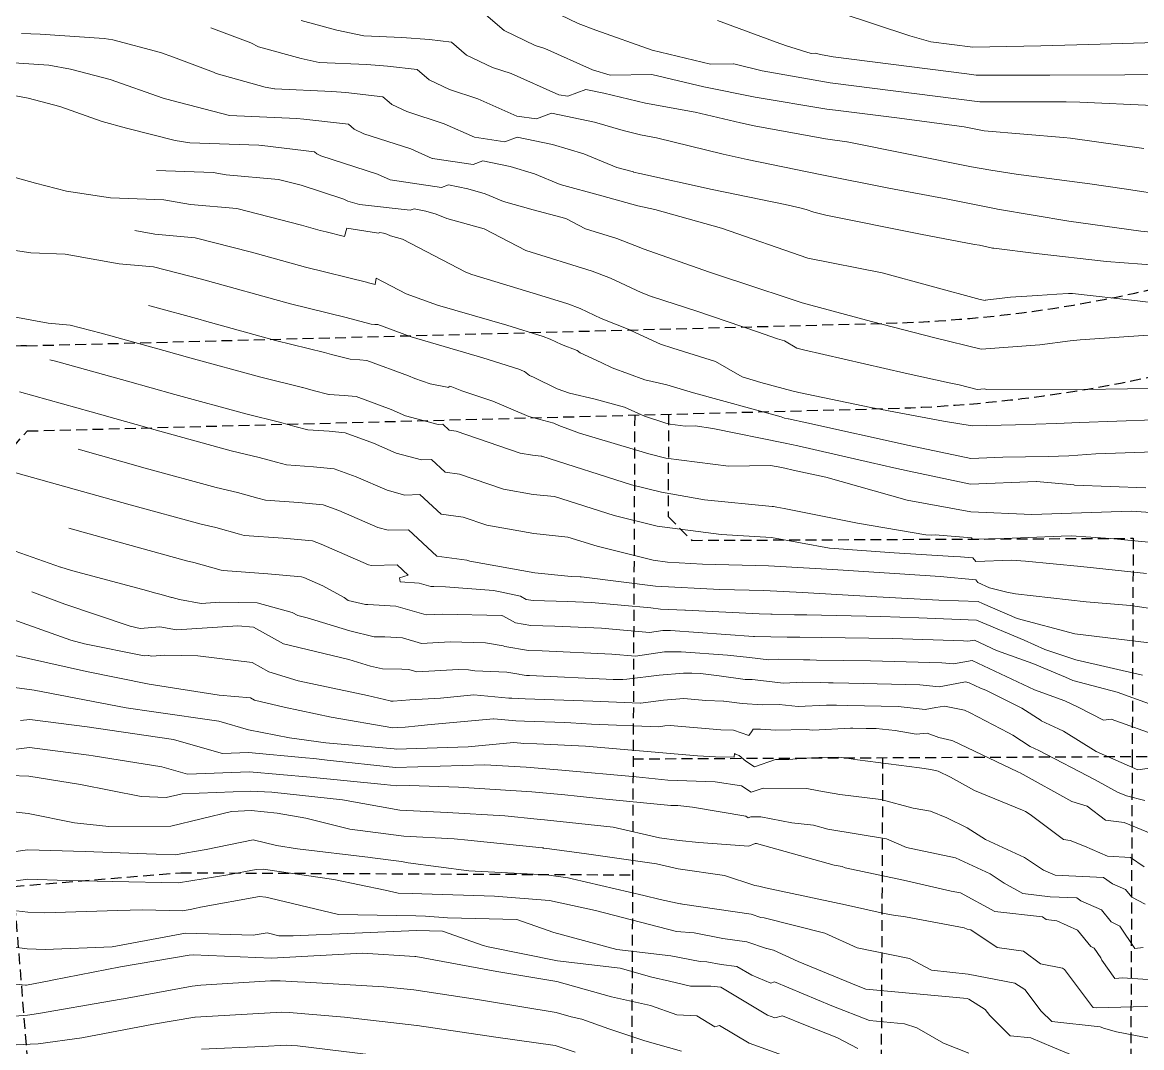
# Model space of a CAD drawing. Header units: metres. Extents: x 5688 to 19740, y -52 to 3406.
# Drawn here: x 7995.3 to 8323.5, y 1435.2 to 1735.9 of the extents above; entities that cross this region are included whole.
import ezdxf

# ---------------------------------------------------------------- set-up
doc = ezdxf.new("R2010")
doc.units = ezdxf.units.M
doc.linetypes.add('HIDDEN', pattern=[9.525, 6.35, -3.175])
doc.layers.add('Contours', color=7, linetype='Continuous')
doc.layers.add('LINES', color=7, linetype='Continuous')

# ---------------------------------------------------------------- blocks, each defined once
blk = doc.blocks.new('CONTOURS-CG')
at = {"layer": 'Contours', "color": 253, "lineweight": 9, "true_color": 0xa1a3a5}
for points, elevation in [([(32050.36, 556.49), (32070.78, 549.7), (32076.93, 548), (32089.22, 546.44), (32109.15, 546.8), (32123.25, 547.17), (32146.24, 547.92), (32146.3, 547.91), (32157.43, 547.19), (32179.17, 545.6), (32200.91, 543.96), (32221.66, 542.08), (32223.28, 541.83), (32244.17, 538.84), (32244.21, 538.83), (32265.1, 534.76), (32274, 533), (32287.99, 530.2), (32296.03, 529.33), (32318.37, 528.16), (32334.97, 526.63), (32340.06, 525.52), (32356.83, 520.66), (32383.46, 514.82)], 1429.5), ([(32141.99, 529.32), (32120.56, 530.3), (32116.6, 530.38), (32091.28, 530.35), (32091.27, 530.35), (32047.34, 535.91), (32027.46, 539.5), (32019.12, 541.51), (32019.06, 541.51), (32012.32, 541.4), (32012.32, 541.4), (31995.23, 545.57), (31978.66, 551.44), (31973.53, 553.36), (31973.5, 553.37), (31962.77, 558.55)], 1430.5), ([(32146.38, 502.92), (32133.57, 504.89), (32123.5, 506.29), (32101.89, 509.18), (32094.53, 510.31), (32094.53, 510.31), (32088.85, 511.34), (32052.33, 518.64), (32052.31, 518.65), (32045.98, 519.49), (32025.08, 523.33), (32021.1, 524.18), (32007.79, 527.38), (32007.79, 527.38), (31993.2, 530.01), (31981.06, 532.92), (31975.74, 534.01), (31970.49, 532.04), (31967.86, 532.43), (31953.87, 538.64), (31948.36, 540.43), (31948.36, 540.44), (31940.8, 544.08), (31936.37, 547.88), (31936.36, 547.89), (31929.88, 548.65), (31921.83, 549.21), (31910.69, 549.73), (31902.7, 551.35), (31892.23, 554.24)], 1431.5), ([(32149.11, 482), (32128.41, 483.53), (32107.8, 485.87), (32095.37, 487.44), (32095.03, 487.49), (32091.13, 488.29), (32089.68, 488.58), (32073.86, 491.6), (32046.09, 497.16), (32042.6, 497.99), (32040.3, 498.79), (32038.53, 499.29), (32034.15, 500.23), (32012.81, 504.69), (31991.54, 509.35), (31989.73, 509.79), (31989.69, 509.8), (31984.83, 511.13), (31975.14, 515.17), (31965.95, 517.9), (31955.61, 520.02), (31951.98, 518.66), (31943.11, 519.97), (31934.24, 523.91), (31923.22, 527.5), (31923.22, 527.5), (31918.83, 529.62), (31918.05, 530.29), (31916.27, 531.82), (31916.25, 531.82), (31905.35, 533.11), (31901.27, 533.39), (31884.53, 534.16), (31884.42, 534.18), (31881.76, 534.72), (31867.31, 538.7), (31866.62, 539.08), (31854.8, 543.48), (31851.01, 544.81), (31837.04, 548.52), (31834.51, 549), (31815.71, 550.23), (31810.32, 550.44)], 1432.5), ([(31802.12, 533.33), (31812.23, 531.44), (31821.51, 528.97), (31833.93, 524.64), (31841.02, 522.68), (31855.35, 518.99), (31859.65, 518.34), (31879.85, 517.62), (31880.72, 517.58), (31880.81, 517.57), (31896.15, 515.76), (31896.86, 515.15), (31898.08, 514.56), (31914.61, 509.18), (31918.35, 507.52), (31918.37, 507.51), (31933.47, 505.28), (31935.47, 506.03), (31935.47, 506.03), (31941.19, 504.86), (31946.27, 503.35), (31951.63, 501.11), (31951.63, 501.11), (31960.33, 498.73), (31969.92, 496.11), (31975.64, 493.14), (31984.81, 490.28), (31991.83, 487.59), (31992.59, 487.23), (32011.97, 480.45), (32027.08, 475.41), (32032.46, 473.68), (32039.18, 471.41), (32059.5, 465.96), (32078.09, 461.19), (32091.66, 457.82), (32108.88, 459.07), (32117.73, 460.3), (32120.71, 460.59), (32142.12, 462.07)], 1433.5), ([(32142.24, 437.11), (32120.56, 436.35), (32113.62, 436.08), (32101.69, 435.65), (32088.99, 435.3), (32080.58, 436.75), (32059.33, 440.73), (32038.16, 445.13), (32036.19, 445.59), (32027.1, 448.09), (32021.54, 449.75), (32013.79, 454.25), (32001.22, 458.08), (31997.59, 459.34), (31988.91, 463.28), (31988.61, 463.52), (31980.28, 466.87), (31974.13, 469.73), (31974.13, 469.73), (31970.45, 471.14), (31962.51, 473.62), (31942.27, 479.76), (31940.59, 480.44), (31940.59, 480.45), (31921.94, 490.14), (31921.94, 490.14), (31918.43, 491.1), (31917.41, 491.53), (31916.43, 491.82), (31915.34, 492.04), (31914.95, 491.9), (31905.64, 493.28), (31904.97, 490.9), (31904.97, 490.9), (31899.62, 492.2), (31897.86, 492.66), (31892.4, 494.17), (31873.38, 499.07), (31859.83, 500.23), (31851.98, 501.66), (31851.98, 501.66), (31836.35, 502.22), (31823.47, 504.18), (31814.34, 506.53), (31798.14, 510.99)], 1434.5), ([(32139.96, 417.15), (32119.02, 417.99), (32118.86, 418), (32107.84, 419.05), (32107.83, 419.05), (32088.57, 418.19), (32088.57, 418.19), (32070.59, 422.06), (32066.02, 423.07), (32059.26, 424.59), (32037.95, 429.44), (32034.18, 430.24), (32034.17, 430.24), (32013.03, 434.56), (32007.76, 435.35), (32004.83, 435.29), (32000.43, 435.86), (31999.23, 436.16), (31992.93, 438.15), (31987.04, 440.87), (31987.04, 440.87), (31978.44, 443.16), (31970.96, 444.89), (31970.93, 444.9), (31967.37, 446.2), (31960.43, 449.6), (31959.24, 450.14), (31957.77, 451.3), (31957.76, 451.3), (31956.99, 451.61), (31956.42, 451.88), (31956.08, 452.01), (31945.52, 455.3), (31924.5, 461.45), (31924.49, 461.46), (31914.79, 465.03), (31914.76, 465.04), (31913.92, 465.11), (31912.83, 465.19), (31912.82, 465.19), (31906.58, 466.79), (31905.46, 467.1), (31889.14, 471.13), (31889.14, 471.13), (31863.03, 478.36), (31848.96, 481.99), (31838.95, 482.84), (31823.04, 485.73), (31823.04, 485.73), (31813.06, 486.09), (31792.9, 489.09)], 1435.5), ([(32144.8, 400.85), (32129.57, 402.34), (32118.06, 403.13), (32115.13, 403.03), (32098.45, 402.29), (32089.12, 402.14), (32088.81, 402.51), (32078.16, 403.33), (32077.12, 403.28), (32075.44, 403.39), (32055.36, 406.83), (32035.37, 410.77), (32033.9, 411.06), (32031.73, 411.46), (32031.73, 411.46), (32030.8, 411.72), (32030.4, 411.71), (32030.4, 411.71), (32010.55, 413.66), (31997.95, 415.89), (31989.13, 418.09), (31962.8, 426.43), (31962.62, 426.47), (31962.61, 426.47), (31960.06, 426.74), (31956.53, 427.36), (31937.7, 433.76), (31937.7, 433.76), (31935.71, 434.04), (31933.81, 435.79), (31933.81, 435.79), (31932.45, 435.76), (31922.86, 438.27), (31918.65, 440.12), (31908.36, 443.91), (31904.93, 444.2), (31900.46, 444.53), (31900.42, 444.54), (31895.79, 445.72), (31892.72, 446.56), (31892.71, 446.56), (31880.43, 449.6), (31880.43, 449.6), (31859.6, 455.32), (31851.97, 457.48), (31833.65, 462.55), (31824.54, 464.9), (31818.06, 465.46), (31794.11, 469.81)], 1436.5), ([(32154.55, 379.82), (32135.4, 382.61), (32122.42, 383.72), (32101.69, 386.06), (32099.22, 386.53), (32094.12, 387.87), (32090.68, 389.38), (32090.05, 390.18), (32079.68, 391.17), (32069.29, 391.87), (32048.19, 393.23), (32029.29, 394.25), (32009.96, 394.75), (32009.96, 394.75), (31999.67, 395.39), (31995.46, 395.93), (31979.02, 400.02), (31970.51, 402.72), (31970.49, 402.72), (31960.52, 403.77), (31946.67, 406.21), (31939.8, 408.55), (31939.8, 408.55), (31933.29, 409.44), (31927.1, 415.16), (31927.1, 415.16), (31922.68, 415.06), (31917.46, 416.43), (31908.41, 420.4), (31901.96, 422.78), (31895.94, 423.29), (31888.02, 423.88), (31885.01, 424.66), (31879.97, 426.03), (31879.96, 426.03), (31871.72, 428.06), (31871.72, 428.06), (31850.87, 433.74), (31830.69, 439.43), (31809.66, 445.3)], 1437.5), ([(32138.99, 362.21), (32119.42, 366.74), (32110.37, 369.75), (32104.22, 372.45), (32090.28, 378.32), (32073.34, 379.06), (32062.27, 379.4), (32040.52, 379.87), (32036.96, 379.94), (32030.38, 380.08), (32029.99, 380.09), (32026.54, 380.16), (32005.01, 381.24), (32004.79, 381.25), (31997.66, 381.61), (31997.65, 381.61), (31994.8, 381.98), (31977.37, 383.52), (31970.35, 383.83), (31960.28, 384.12), (31958.27, 384.45), (31956.61, 385.39), (31950.64, 386.65), (31948.65, 387.06), (31934.57, 388.15), (31931.21, 388.24), (31930.32, 388.19), (31926.89, 389.18), (31921.26, 389.55), (31921.07, 390.73), (31923.62, 391.55), (31920.39, 394.53), (31912.9, 394.36), (31912.06, 394.58), (31898.18, 400.68), (31895.56, 401.65), (31886.95, 402.39), (31875.61, 403.23), (31874.22, 403.59), (31867.22, 405.49), (31867.22, 405.49), (31863, 406.53), (31863, 406.53), (31842.15, 412.18), (31789.63, 426.86)], 1438.5), ([(32144.55, 343.99), (32129.76, 349.35), (32127.55, 349.03), (32127.54, 349.03), (32120.1, 352.88), (32116.22, 354.7), (32107.32, 357.9), (32107.32, 357.9), (32088.98, 366.51), (32083.56, 365.5), (32080.1, 365.86), (32059.25, 366.46), (32043.41, 366.65), (32041.4, 366.69), (32039.61, 366.73), (32032.19, 366.87), (32029.43, 366.72), (32023.73, 367.39), (32017.28, 368.12), (32003.68, 369.07), (31998.77, 369.04), (31990.26, 367.81), (31990.26, 367.81), (31983.34, 368.42), (31962.96, 369.33), (31958.98, 369.44), (31951.97, 370.59), (31951.49, 370.86), (31946.36, 371.73), (31936, 371.99), (31927.56, 371.54), (31921.96, 373.15), (31916.8, 373.46), (31913.64, 373.48), (31906.57, 375.19), (31894.04, 379.03), (31894.04, 379.03), (31891.28, 379.69), (31889.59, 380.63), (31879.41, 383.39), (31868.39, 383.62), (31862.95, 383.28), (31862.93, 383.28), (31856.59, 384.38), (31854.47, 384.96), (31854.29, 385), (31851.2, 385.86), (31849.7, 386.28), (31845.86, 387.32), (31824.93, 392.89), (31821.76, 393.86), (31821.72, 393.87), (31793.37, 403.84)], 1439.5), ([(32139.63, 325.43), (32134.3, 326.82), (32131.63, 327.94), (32125.11, 331.55), (32108.59, 340.1), (32106.07, 341.28), (32100.95, 344.6), (32099.66, 345.27), (32088.46, 351.16), (32088.43, 351.18), (32086.78, 351.94), (32080.94, 353.1), (32078.41, 352.75), (32075.21, 352.15), (32067.29, 352.98), (32052.42, 353.29), (32049.23, 353.38), (32049.22, 353.38), (32046.31, 353.43), (32038, 352.98), (32037.99, 352.98), (32032.44, 353.63), (32027.52, 353.5), (32021.63, 353.88), (32016.16, 354.64), (32016.15, 354.64), (32010.94, 354.76), (32004.46, 355.33), (32004.44, 355.33), (31998.54, 354.85), (31991.77, 354), (31991.71, 354), (31977.8, 354.64), (31957.97, 355.31), (31954, 355.46), (31953.79, 355.5), (31953.14, 355.52), (31942.89, 356.42), (31942.86, 356.42), (31933.1, 355.51), (31924.14, 354.95), (31919.26, 354.59), (31918.67, 354.59), (31918.58, 354.61), (31918.42, 354.66), (31911.75, 356.26), (31891.35, 360.51), (31882.84, 363.17), (31882.83, 363.17), (31877.89, 365.92), (31877.88, 365.92), (31861.93, 367.88), (31852.22, 368.06), (31848.48, 367.83), (31848.47, 367.83), (31847.47, 368.01), (31847.46, 368.01), (31846.28, 367.9), (31846.27, 367.9), (31828.75, 371.39), (31824.71, 372.52), (31807.7, 378.5)], 1440.5), ([(32139.49, 305.98), (32135.4, 308.78), (32128.73, 309.1), (32121.99, 312.05), (32117.79, 313.77), (32115.76, 314.03), (32106.06, 321.35), (32104.68, 322.22), (32103.74, 322.67), (32089.71, 328.4), (32089.71, 328.4), (32082.68, 332.29), (32079.02, 334.03), (32076.95, 334.53), (32073.62, 335.01), (32055.42, 337.34), (32055.41, 337.34), (32051.55, 338), (32051.53, 338), (32049.77, 338.12), (32044.07, 338.06), (32038.82, 337.77), (32035.25, 337.49), (32031.34, 337.53), (32025.15, 335.32), (32022.67, 336.97), (32020.68, 338.61), (32019.61, 339), (32019.37, 339.27), (32019.22, 338.17), (32013.72, 338.22), (32008.48, 338.53), (31975.62, 341.43), (31961.4, 342.08), (31957.49, 342.22), (31956.66, 342.25), (31954.5, 342.43), (31941.25, 341.19), (31920.17, 340.54), (31919.56, 340.57), (31899.53, 342.33), (31888.87, 343.86), (31876.87, 346.14), (31868.1, 348.68), (31868.1, 348.68), (31849.1, 351.42), (31840.96, 352.61), (31814.03, 357.83), (31814.02, 357.83), (31806.1, 358.89)], 1441.5), ([(32139.18, 282.36), (32136.72, 282.06), (32132.31, 288.61), (32129.79, 289.91), (32126.93, 293.4), (32126.93, 293.4), (32120.92, 296.06), (32119.72, 296.88), (32111.87, 297.25), (32103.83, 298.19), (32098.37, 301.17), (32094.28, 303.94), (32094.27, 303.94), (32084.17, 308.63), (32069.77, 311.72), (32063.87, 314.2), (32063.87, 314.2), (32046.68, 317.03), (32042.47, 318.21), (32042.47, 318.21), (32036.14, 318.91), (32027.03, 320.67), (32027.02, 320.67), (32024.14, 320.7), (32023.35, 320.42), (32022.7, 320.85), (32006.99, 323.54), (32002.68, 323.95), (32000.66, 324.01), (31979.68, 326.04), (31973.24, 326.74), (31969.56, 327.11), (31959.88, 327.98), (31938.44, 329.41), (31924, 329.89), (31920.31, 329.79), (31920.31, 329.79), (31916.59, 330.18), (31894.89, 332.34), (31877.1, 333.87), (31858.93, 333.21), (31858.92, 333.21), (31851.39, 335.33), (31831.26, 338.57), (31830.01, 338.75), (31812.66, 341.02), (31799.44, 339.3)], 1442.5), ([(32144.77, 538.36), (32133.76, 538.29), (32111.83, 538.2), (32090.15, 538.22), (32087.41, 538.57), (32048.28, 543.58), (32044.59, 544.24), (32043.03, 544.62), (32041.78, 544.59), (32041.78, 544.6), (32034.55, 546.82), (32031.59, 547.89), (32014.32, 554.27)], 1430), ([(32150.57, 265.33), (32125.51, 264.62), (32125.49, 264.62), (32124.5, 264.73), (32124.3, 264.93), (32116.13, 275.85), (32116.13, 275.85), (32115.47, 276.27), (32109.07, 277.51), (32109.07, 277.51), (32104.08, 281.27), (32104.08, 281.27), (32096.39, 282.3), (32088.66, 287.55), (32088.66, 287.55), (32087.51, 287.69), (32086.68, 288.14), (32069.52, 291.35), (32065.99, 291.81), (32063.17, 292.32), (32051.89, 294.84), (32028.46, 299.85), (32028.43, 299.86), (32027.23, 300.18), (32027.04, 300.24), (32025.29, 300.55), (32016.41, 303.49), (32016.41, 303.49), (32002.85, 305.37), (31996.49, 306.85), (31975.97, 309.86), (31965.05, 311.28), (31963.38, 311.52), (31963.22, 311.56), (31962.95, 311.58), (31941.13, 313.83), (31937.1, 314.2), (31922.39, 315.04), (31922.39, 315.04), (31906.56, 317.05), (31893.62, 320.28), (31885.27, 321.77), (31877.57, 322.49), (31871.88, 322.28), (31854.06, 317.93), (31854.06, 317.93), (31835.89, 317.86), (31825.86, 318.93), (31812.2, 321.67), (31804.46, 322.52)], 1443.5), ([(32139.38, 516.67), (32117.86, 519.73), (32115.8, 519.96), (32115.79, 519.96), (32092.51, 521.86), (32092.51, 521.86), (32086.65, 523.03), (32067.73, 525.56), (32048.99, 527.91), (32046.4, 528.24), (32025.4, 531.72), (32010.33, 534.76), (31995.12, 538.41), (31995.09, 538.41), (31982.86, 538.2), (31982.86, 538.2), (31977.69, 539.79), (31963.69, 546.01), (31960.93, 546.9), (31960.93, 546.9), (31951.79, 551.32), (31946.42, 555.91)], 1431), ([(31803.56, 542.13), (31818.32, 541.17), (31824.64, 539.98), (31836.26, 536.89), (31851.82, 531.46), (31854.36, 530.76), (31871.29, 526.4), (31871.29, 526.4), (31890.99, 525.49), (31893.08, 525.34), (31906.2, 523.79), (31907.85, 522.38), (31910.65, 521.03), (31924.42, 516.55), (31930.73, 513.75), (31930.74, 513.74), (31942.72, 511.97), (31945.54, 513.03), (31945.54, 513.03), (31953.57, 511.38), (31960.71, 509.26), (31968.23, 506.12), (31968.23, 506.12), (31980.48, 502.77), (31991, 499.89), (31996.02, 498.81), (31996.02, 498.81), (32015.54, 493.3), (32040.84, 484.55), (32040.84, 484.54), (32062.61, 480.19), (32091.36, 472.41), (32091.36, 472.41), (32092.81, 472.14), (32092.83, 472.24), (32100.23, 473.04), (32108.13, 473.62), (32113.82, 473.99), (32117.31, 474.18), (32118.41, 474.2), (32137.54, 472.01), (32151.73, 470.21)], 1433), ([(32147.42, 491.54), (32138.46, 492.45), (32117.39, 495.35), (32096.41, 498.92), (32096.06, 498.98), (32081.89, 501.87), (32064.6, 505.02), (32044.43, 509.05), (32023.02, 513.47), (32016.04, 515.01), (31996.44, 519.84), (31996.44, 519.84), (31991.78, 520.72), (31986.66, 521.95), (31978.33, 524.43), (31978.33, 524.43), (31965.67, 527.02), (31961.24, 525.35), (31955.49, 526.2), (31944.06, 531.28), (31935.79, 533.97), (31935.79, 533.97), (31929.82, 536.85), (31926.32, 539.85), (31926.31, 539.86), (31917.62, 540.88), (31911.55, 541.3), (31897.59, 541.95), (31897.56, 541.95), (31892.23, 543.04), (31879.77, 546.47), (31877.52, 547.71), (31865.78, 552.08)], 1432), ([(32130.18, 245.9), (32112.67, 253.12), (32106.24, 255.81), (32100.22, 256.44), (32100.21, 256.45), (32094.19, 262.42), (32092.88, 264.16), (32088.03, 267.2), (32087.6, 267.34), (32057.88, 270.08), (32057.88, 270.08), (32055.57, 270.99), (32038.02, 278.26), (32030.8, 281.54), (32028.86, 282.03), (32028.75, 282.04), (32022.91, 283.99), (32022.91, 283.99), (32015.91, 285), (32007.47, 286.61), (32007.46, 286.61), (32002.3, 287.04), (32002.29, 287.04), (31978.53, 293.24), (31965.11, 296.11), (31948.97, 297.36), (31927.61, 298.1), (31924.94, 298.16), (31920.68, 298.23), (31916.9, 299.13), (31901.81, 302.31), (31881.13, 305.28), (31879.1, 305.25), (31870.79, 303.7), (31856.34, 301.34), (31836.9, 301.66), (31823.57, 302.03), (31812.17, 302.42), (31808.61, 301.93)], 1444.5), ([(32140.92, 446.32), (32115.45, 445.88), (32093.25, 445.98), (32092.6, 446.21), (32090.53, 446.01), (32085.24, 447.33), (32082.29, 448), (32069.4, 450.84), (32039.59, 457.64), (32037.66, 458.16), (32034.02, 460.27), (32031.94, 460.91), (32026.09, 462.94), (32008.33, 468.95), (31995.28, 473.15), (31995.23, 473.17), (31991.92, 474.5), (31982.98, 478.66), (31982.98, 478.66), (31977.63, 480.71), (31958.12, 486.79), (31958.12, 486.79), (31945.93, 493.13), (31945.93, 493.13), (31935.03, 496.11), (31931.84, 497.44), (31928.81, 498.34), (31925.4, 499.04), (31924.21, 498.59), (31909.39, 500.31), (31906, 501.28), (31904.79, 501.82), (31892.29, 505.89), (31885.59, 507.61), (31870.28, 508.92), (31866.45, 509.62), (31866.44, 509.62), (31849.87, 510.21)], 1434), ([(32145.33, 427.83), (32125.29, 427.1), (32117.34, 426.59), (32111.28, 426.32), (32097.98, 426.13), (32088.64, 425.79), (32070.52, 429.59), (32040.53, 436.18), (32035.12, 437.4), (32035.08, 437.41), (32033.95, 437.62), (32033.05, 437.94), (32007.34, 444.99), (31999.53, 447.33), (31999.52, 447.33), (31993.03, 448.83), (31993.03, 448.83), (31983.49, 452.32), (31980.22, 453.92), (31974.08, 456.71), (31973.19, 457.41), (31973.19, 457.41), (31968.64, 459.24), (31965.28, 460.8), (31965.27, 460.81), (31963.26, 461.58), (31952.58, 464.91), (31932.25, 470.78), (31923.06, 474.1), (31923.06, 474.1), (31914.29, 478.66), (31913.94, 476.82), (31911.98, 477.33), (31911.83, 477.36), (31893.5, 481.89), (31893.5, 481.89), (31877.71, 486.27), (31861.17, 490.53), (31849.39, 491.54), (31843.53, 492.6)], 1435), ([(32055.5, 252.68), (32049.31, 255.92), (32040.12, 259.54), (32033.38, 262.33), (32031.12, 261.67), (32028.99, 262.54), (32015.31, 270.73), (32015.3, 270.73), (32012.39, 271.05), (32006.46, 271.04), (32006.45, 271.05), (32000.3, 272.51), (31995.09, 273.65), (31995.05, 273.66), (31985.78, 276.31), (31985.77, 276.31), (31967.44, 278.42), (31947.12, 282.54), (31945.65, 282.95), (31933.69, 287.14), (31933.69, 287.14), (31926.12, 287.34), (31889.96, 285.74), (31885.73, 285.8), (31882.29, 286.62), (31882.28, 286.62), (31878.21, 285.93), (31858.39, 286.5), (31858.39, 286.5), (31836.9, 282.49), (31817.21, 281.72), (31811.92, 281.98), (31802.81, 283.14)], 1445.5), ([(32154.45, 409.07), (32135.61, 410.36), (32106.49, 409.37), (32088.61, 410.09), (32069.97, 413.53), (32046.07, 420.27), (32037.37, 422.16), (32033.26, 423.08), (32029.85, 423.74), (32017.62, 423.5), (31999.19, 425.88), (31994.18, 427.12), (31973.93, 433.18), (31967.8, 435.46), (31966.4, 436.11), (31966.39, 436.11), (31958.99, 438.09), (31948.52, 442.6), (31939.35, 445.62), (31936.43, 446.78), (31936.43, 446.79), (31935.69, 447), (31935.62, 446.79), (31935.55, 446.58), (31935.55, 446.58), (31930.14, 447.64), (31925.56, 449.19), (31923.76, 449.98), (31911.56, 454.47), (31909.43, 454.66), (31906.64, 454.86), (31906.62, 454.87), (31901.19, 456.26), (31899.1, 456.83), (31899.09, 456.83), (31884.79, 460.36), (31884.79, 460.36), (31863.96, 466.12), (31862.62, 466.5), (31848.34, 470.46), (31847.49, 470.68)], 1436), ([(32140.13, 392.01), (32120.89, 394.05), (32104.68, 395.61), (32100.52, 395.9), (32090.06, 395.54), (32089.18, 396.59), (32089.12, 396.66), (32085.63, 396.92), (32083.55, 397.06), (32066.16, 398.14), (32047.15, 399.46), (32030.18, 402.59), (32030.18, 402.59), (32015.41, 403.5), (31996.7, 405.91), (31984.07, 409.06), (31966.56, 414.59), (31966.55, 414.6), (31960.29, 415.25), (31951.6, 416.79), (31938.75, 421.15), (31938.75, 421.15), (31934.5, 421.74), (31930.45, 425.47), (31930.45, 425.48), (31927.56, 425.41), (31920.16, 427.35), (31913.53, 430.26), (31905.16, 433.34), (31900.44, 433.75), (31894.22, 434.21), (31890.4, 435.19), (31886.34, 436.29), (31886.34, 436.29), (31876.07, 438.83), (31876.07, 438.83), (31855.23, 444.53), (31841.33, 448.45), (31820.29, 454.3), (31818.97, 454.65), (31818.58, 454.75)], 1437), ([(32003.83, 251.95), (31993, 254.99), (31982.52, 258.46), (31974.57, 261.3), (31971.43, 261.99), (31967.06, 263.24), (31967.05, 263.24), (31946.91, 266.64), (31943.94, 267.11), (31925.34, 269.88), (31916.48, 270.78), (31895.09, 272.07), (31893.45, 272.15), (31891.22, 272.29), (31886.13, 272.61), (31886.11, 272.61), (31884.59, 272.53), (31883.3, 272.59), (31883.29, 272.59), (31862.9, 271.34), (31860.27, 271.02), (31840.21, 267.32), (31839.51, 267.18), (31836.69, 266.66), (31815.23, 262.94), (31811.99, 262.5), (31800.64, 261.62)], 1446.5), ([(32149.85, 370.64), (32119.11, 374.37), (32102.24, 378.81), (32092.07, 383.28), (32090.82, 383.8), (32079.26, 384.25), (32061.1, 385.23), (32039.28, 386.48), (32027.9, 387.02), (32027.9, 387.02), (32015.01, 387.35), (31996.16, 388.29), (31975.24, 390.99), (31974.38, 391.07), (31974.04, 391.08), (31971.44, 391.16), (31960.75, 392.28), (31941.74, 395.63), (31940.85, 395.94), (31932.08, 397.14), (31923.75, 404.84), (31923.75, 404.84), (31917.79, 404.71), (31914.76, 405.5), (31903.3, 410.54), (31898.76, 412.21), (31891.45, 412.84), (31881.81, 413.56), (31879.61, 414.12), (31873.59, 415.76), (31873.59, 415.76), (31867.36, 417.3), (31867.36, 417.3), (31846.51, 422.95), (31826.91, 428.47)], 1438), ([(32139.79, 295.08), (32135.8, 297.14), (32134, 299.34), (32134, 299.35), (32130.2, 301.02), (32127.56, 302.83), (32113.31, 303.51), (32109.94, 304.98), (32104.38, 308.73), (32092.89, 314.06), (32087.56, 317.41), (32081.56, 320.34), (32076.81, 322.34), (32071.7, 323.18), (32062.25, 325.71), (32062.25, 325.71), (32050.25, 327.24), (32044.04, 328.3), (32040.52, 328.98), (32027.74, 329.12), (32024.25, 327.87), (32021.36, 329.79), (32013.67, 330.98), (31999.78, 331.44), (31990.52, 332.36), (31968.74, 334.4), (31958.21, 335.28), (31946.13, 335.93), (31919.93, 335.18), (31919.93, 335.18), (31899.94, 337.25), (31895.99, 337.74), (31893.56, 338), (31876.87, 339.56), (31869.2, 339.28), (31869.19, 339.28), (31858.53, 342.27), (31854.82, 343.35), (31854.8, 343.36), (31850.15, 344.03), (31829.56, 347.04), (31829.56, 347.04), (31812.75, 349.25), (31810.02, 348.89)], 1442), ([(32144.22, 352.67), (32131.57, 357.25), (32118.5, 360.69), (32118.5, 360.69), (32116.36, 361.62), (32106.79, 365.66), (32096.2, 369.46), (32096.2, 369.46), (32089.67, 372.53), (32087.73, 372.17), (32086.5, 372.3), (32065.66, 372.98), (32044.8, 373.26), (32038.51, 373.33), (32035.89, 373.39), (32034.8, 373.41), (32025.24, 373.59), (32025.2, 373.59), (32024.93, 373.6), (32000.55, 375.3), (32000.54, 375.3), (31998.29, 375.29), (31994.41, 374.73), (31994.4, 374.73), (31980.36, 375.97), (31966.65, 376.58), (31959.63, 376.78), (31955.12, 377.52), (31951.38, 379.63), (31951.3, 379.65), (31951.27, 379.65), (31951.08, 379.67), (31933.61, 380.12), (31928.94, 379.87), (31920.05, 382.42), (31911.85, 382.92), (31911.12, 382.92), (31906.09, 384.14), (31904.91, 385.04), (31898.62, 388.38), (31893.07, 390.82), (31892.36, 391.08), (31882.46, 391.93), (31869.41, 392.9), (31868.82, 393.06), (31860.84, 395.22), (31860.84, 395.22), (31858.65, 395.77), (31858.65, 395.77), (31837.81, 401.49), (31824.12, 405.32)], 1439), ([(31912.8, 250.85), (31891.22, 253.46), (31887.83, 253.71), (31880.96, 253.3), (31863.1, 252.48)], 1447.5), ([(32154.15, 272.06), (32133.14, 273.41), (32132.02, 273.38), (32132.02, 273.38), (32130.83, 273.23), (32127.01, 278.63), (32126.71, 279.35), (32124.83, 282.14), (32123.79, 282.67), (32119.86, 287.46), (32119.86, 287.46), (32113.86, 290.12), (32110.76, 290.53), (32110.75, 290.53), (32109.6, 291.31), (32109.6, 291.31), (32095.67, 292.94), (32085.64, 298.42), (32082.9, 298.91), (32068.84, 302.05), (32051.74, 305.73), (32050.93, 306.06), (32048.59, 306.45), (32025.76, 312.83), (32025.76, 312.83), (32025.36, 312.88), (32023.53, 312.04), (32008.9, 313.13), (32003.08, 313.73), (31997.34, 314.54), (31983.76, 317.67), (31983.76, 317.67), (31963.58, 319.81), (31961.45, 320.03), (31952.04, 320.98), (31935.08, 321.95), (31921.21, 322.66), (31904.39, 325.65), (31883.67, 327.94), (31877.34, 328.18), (31857.34, 327.45), (31852.72, 326.33), (31852.72, 326.33), (31845.41, 326.59), (31827.59, 330.16), (31812.45, 332.59), (31806.9, 332.8)], 1443), ([(32141.87, 315.6), (32133.62, 318.98), (32128.08, 319.7), (32128.07, 319.71), (32122.7, 323.76), (32118.27, 325.14), (32103.13, 333.53), (32102.6, 333.74), (32102.37, 333.87), (32083.31, 342.93), (32083.02, 343.03), (32079.25, 343.93), (32075.84, 345.22), (32072.58, 344.9), (32066.42, 345.96), (32060.89, 346.53), (32057.93, 346.6), (32054.04, 346.7), (32054.03, 346.7), (32053.37, 346.71), (32042.28, 346.11), (32042.27, 346.11), (32040.39, 346.33), (32031.49, 346.1), (32026.99, 346.39), (32024.83, 346.34), (32024.3, 345.59), (32023.57, 344.57), (32023.56, 344.57), (32019.07, 346.06), (32015.33, 346.15), (32000.47, 347.46), (32000.46, 347.46), (31998.87, 347.33), (31997.03, 347.1), (31977.41, 347.87), (31971.36, 348.28), (31969.6, 348.36), (31957.73, 348.76), (31955.22, 348.86), (31948.72, 349.43), (31948.68, 349.43), (31929.3, 347.68), (31926.61, 347.35), (31922.73, 346.99), (31920.5, 346.85), (31919.16, 346.75), (31901.12, 349.9), (31887.26, 352.84), (31878.61, 354.91), (31877.44, 355.56), (31868.26, 356.33), (31847.69, 359.61), (31829.31, 363.25), (31806.66, 368.4)], 1441), ([(32144.57, 335.44), (32137.62, 334.45), (32137.62, 334.45), (32125.41, 339.85), (32115.77, 345.75), (32114.35, 346.49), (32109.26, 348.87), (32109.22, 348.89), (32103.58, 352.55), (32093.02, 357.79), (32091.48, 358.45), (32088.14, 360), (32087.02, 360.22), (32086.53, 360.15), (32079.38, 358.83), (32073.69, 359.42), (32052.85, 359.91), (32048.3, 359.96), (32046.91, 359.99), (32044.43, 360.06), (32044.42, 360.06), (32039.25, 360.15), (32033.72, 359.85), (32033.71, 359.85), (32024.48, 360.93), (32023.54, 360.9), (32022.42, 360.97), (32014.87, 362.03), (32009.32, 362.66), (32006.83, 362.83), (32004.36, 362.82), (31997.26, 362.21), (31987.77, 361.07), (31986.6, 360.92), (31986.4, 360.9), (31985.99, 360.91), (31983.75, 360.99), (31959.27, 362.08), (31959.27, 362.08), (31958.33, 362.1), (31956.39, 362.42), (31956.11, 362.47), (31956.1, 362.47), (31952.57, 363.09), (31943.21, 363.48), (31941.35, 363.79), (31941.35, 363.79), (31938.4, 363.87), (31926.19, 363.21), (31923.88, 363.88), (31921.75, 364), (31916.15, 364.03), (31912.58, 364.9), (31906.23, 366.85), (31906.23, 366.85), (31887.07, 371.42), (31887.05, 371.43), (31878.33, 376.28), (31878.33, 376.28), (31873.73, 376.67), (31855.7, 375.56), (31855.7, 375.56), (31850.83, 376.4), (31850.83, 376.4), (31845.11, 375.91), (31845.11, 375.91), (31842.14, 376.55), (31822.98, 383.03), (31813.26, 386.65)], 1440), ([(32151.22, 253.76), (32131.34, 257.63), (32127.49, 258.71), (32126.83, 258.98), (32126.6, 259.08), (32112.36, 260.59), (32112.36, 260.59), (32109.25, 263.67), (32104.51, 270), (32104.51, 270.01), (32101.58, 271.84), (32087.88, 274.5), (32077.12, 275.66), (32070.65, 279.08), (32055.27, 282.27), (32045.85, 286.54), (32028.07, 291.01), (32027.05, 291.17), (32024.21, 292.12), (32024.2, 292.12), (32004.04, 295.05), (32003.7, 295.12), (32003.5, 295.13), (32002.54, 295.38), (31997.53, 296.45), (31992.77, 297.56), (31971.75, 302.53), (31970.52, 302.77), (31970.5, 302.77), (31964.23, 303.65), (31941.46, 304.84), (31923.66, 307.15), (31921.7, 307.57), (31921.7, 307.57), (31913.21, 308.66), (31912.62, 308.74), (31891.21, 311.25), (31885.09, 312.23), (31878.17, 313.96), (31864.43, 311.06), (31855.33, 309.57), (31849.74, 309.69), (31846.96, 309.79), (31828.9, 310.54), (31812.08, 311), (31800.29, 309.35)], 1444), ([(32088.09, 251.38), (32080.64, 254.29), (32072.81, 258.77), (32072.81, 258.77), (32069.18, 259.97), (32058.88, 260.92), (32058.88, 260.92), (32047.85, 265.26), (32031.03, 272.23), (32029.97, 271.93), (32029.97, 271.93), (32024.38, 274.2), (32020.03, 276.81), (32020.01, 276.81), (32015.42, 277.31), (32011.21, 278.11), (32011.21, 278.11), (32009.23, 278.28), (32009.23, 278.28), (32000.68, 279.91), (31984.85, 281.71), (31984.85, 281.71), (31966.36, 286.73), (31955.56, 290.52), (31955.52, 290.52), (31935.14, 291.06), (31928.77, 291.56), (31925.86, 291.66), (31903.2, 292.02), (31883.14, 296.8), (31881.92, 297.06), (31880.08, 297.29), (31862.75, 294.14), (31861.09, 293.75), (31859.72, 293.5), (31857.35, 293.11), (31845.89, 293.35), (31838.46, 293.2), (31817.14, 292.48), (31812.12, 292.66), (31812.11, 292.66), (31808.82, 293.08)], 1445), ([(32033.36, 250.79), (32023.68, 254.29), (32014.89, 259.42), (32013.61, 259.12), (32013.61, 259.12), (32008.29, 262.34), (32002.38, 262.57), (31994.67, 265.32), (31983.24, 267.83), (31967.27, 272.39), (31967.27, 272.39), (31949.68, 275.33), (31925.88, 279.67), (31925.63, 279.7), (31910.3, 280.68), (31883.55, 279.21), (31860.6, 280.21), (31860.6, 280.21), (31859.42, 280.13), (31839.31, 276.72), (31819.3, 272.75), (31817.85, 272.46), (31812.22, 271.42), (31811.74, 271.33), (31811.45, 271.31), (31799.07, 272.61)], 1446), ([(31972.59, 251.64), (31966.71, 253.58), (31949.31, 256.03), (31926.27, 259.47), (31926.23, 259.47), (31905.03, 261.87), (31888.77, 263.26), (31886.63, 263.39), (31861.15, 261.9), (31861.1, 261.9), (31848.95, 259.82), (31827.99, 255.85), (31815.13, 254.04), (31815.12, 254.04), (31812.84, 253.97), (31802.5, 253.48)], 1447)]:
    blk.add_lwpolyline(points, dxfattribs=dict(at, elevation=elevation))

msp = doc.modelspace()

# ---------------------------------------------------------------- linework, layer by layer
at = {"layer": 'LINES', "color": 251, "linetype": 'HIDDEN', "ltscale": 0.5, "true_color": 0x636466}
for p, q in [((8247.544, 1520.235), (8246.412, 1280.51)), ((8320.71, 1520.581), (8319.56, 1277.02))]:
    msp.add_line(p, q, dxfattribs=at)
for points in [[(7396.188, 1879.525), (7385.309, 1861.286), (7459.007, 1569.797), (7483.156, 1555.846), (7552.115, 1575.333, -0.0226964), (7589.664, 1584.125), (7787.184, 1621.014, -0.0234392), (7825.471, 1626.322), (7969.892, 1639.485, -0.0161903), (7996.553, 1641.047), (8248.62, 1647.637, 0.063368), (8345.309, 1662.518), (8467.551, 1697.572, -0.0367182), (8526.777, 1709.94), (8606.798, 1720.603, 0.0160308), (8619.667, 1722.739), (8666.264, 1732.019), (8674.838, 1747.353), (8701.089, 1754.775, 0.1618405), (8718.626, 1893.406), (8706.477, 1901.708), (8702.597, 1915.503)], [(8516.328, 1267.632), (8237.349, 1280.942), (8119.036, 1261.638), (8099.765, 1263.437), (7991.584, 1302.669), (7982.597, 1321.884), (8001.582, 1374.234), (7983.036, 1600.703), (7996.807, 1616.045), (8249.274, 1622.646, 0.063368), (8352.201, 1638.486), (8365.853, 1642.401), (8401.467, 1652.614), (8474.442, 1673.541, -0.0367182), (8530.079, 1685.159), (8610.1, 1695.822, 0.0160308), (8624.55, 1698.221), (8665.988, 1706.473), (8690.228, 1692.918), (8714.728, 1699.845), (8766.705, 1670.78)]]:
    msp.add_lwpolyline(points, format="xyb", dxfattribs=at)
for points in [[(8174.854, 1620.7), (8173.462, 1325.734), (8182.237, 1271.95)], [(8184.775, 1620.959), (8184.633, 1590.925), (8191.6, 1583.959), (8321.012, 1584.569), (8320.71, 1520.581)], [(8174.298, 1519.889), (8527.821, 1521.558)], [(7992.719, 1482.461), (8041.764, 1486.478), (8174.298, 1485.852)]]:
    msp.add_lwpolyline(points, dxfattribs=at)

# ---------------------------------------------------------------- block references
at = {"layer": 'Contours', "color": 215, "linetype": 'Continuous', "true_color": 0xa953a0}
msp.add_blockref('CONTOURS-CG', (-23815.222, 1182.208), dxfattribs=at)

doc.saveas('drawing.dxf')
